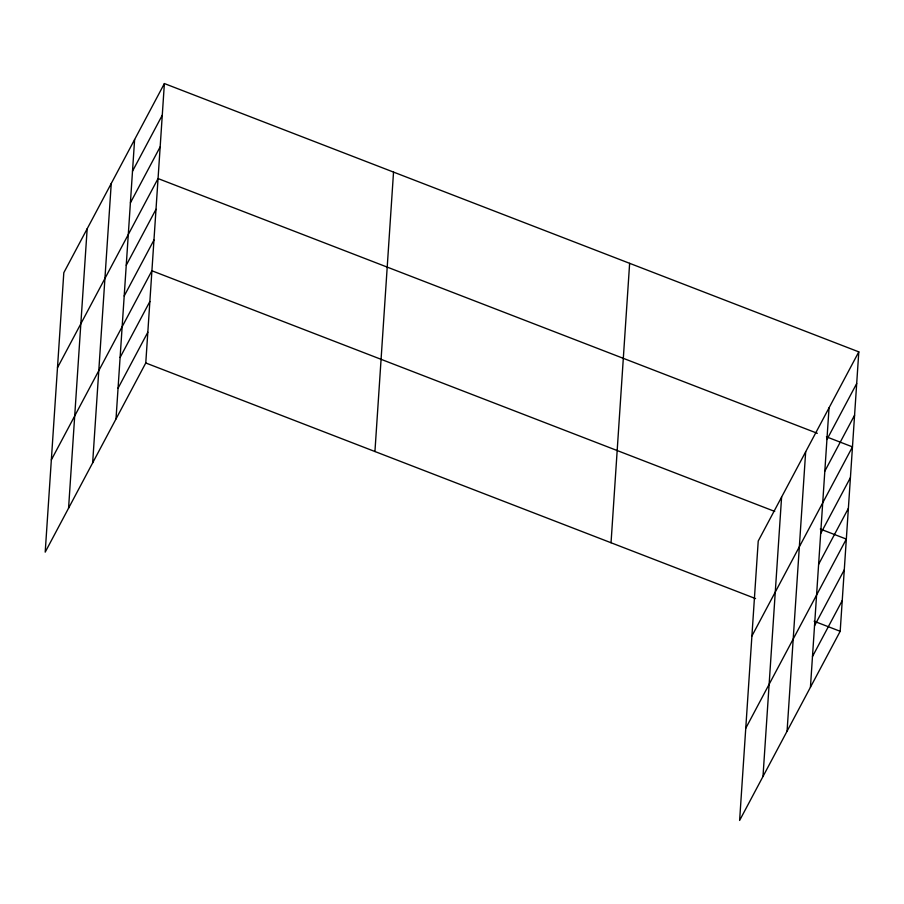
<?xml version="1.0" encoding="UTF-8"?>
<svg xmlns="http://www.w3.org/2000/svg" width="904" height="904" viewBox="0 0 904 904"><rect width="100%" height="100%" fill="white"/><g stroke="black" fill="none" stroke-linecap="round" stroke-linejoin="round"><path stroke-width="1.36" d="M68.568 508.172L87.168 228.746M92.649 462.893L111.248 183.467M116.006 418.947L134.617 139.521M164.381 83.552L63.811 272.703L45.2 552.129L145.77 362.979L164.381 83.552L858.8 351.871L840.189 631.297L739.619 820.448L758.23 541.021L858.8 351.871M374.934 451.525L393.534 172.099M611.036 542.75L629.636 263.324M762.987 776.502L781.598 497.076M787.068 731.223L805.667 451.797M810.436 687.266L829.036 407.84M132.504 171.195L162.268 115.226M130.402 202.858L160.155 146.889M57.483 367.702L158.053 178.563L817.318 433.298M126.244 265.267L156.008 209.299M124.198 296.003L153.962 240.035M51.336 459.91L151.906 270.771L774.717 511.415M120.108 357.476L149.861 301.507M118.062 388.212L147.815 332.243M826.934 439.513L856.687 383.545M824.821 471.176L854.585 415.207M751.902 636.02L852.472 446.881L826.437 436.813M820.662 533.586L850.427 477.617M818.617 564.322L848.381 508.353M745.766 728.24L846.336 539.089L820.29 529.032M814.527 625.794L844.291 569.825M812.481 656.53L842.245 600.561M145.77 362.979L755.563 598.595M814.154 621.24L840.189 631.297"/></g></svg>
